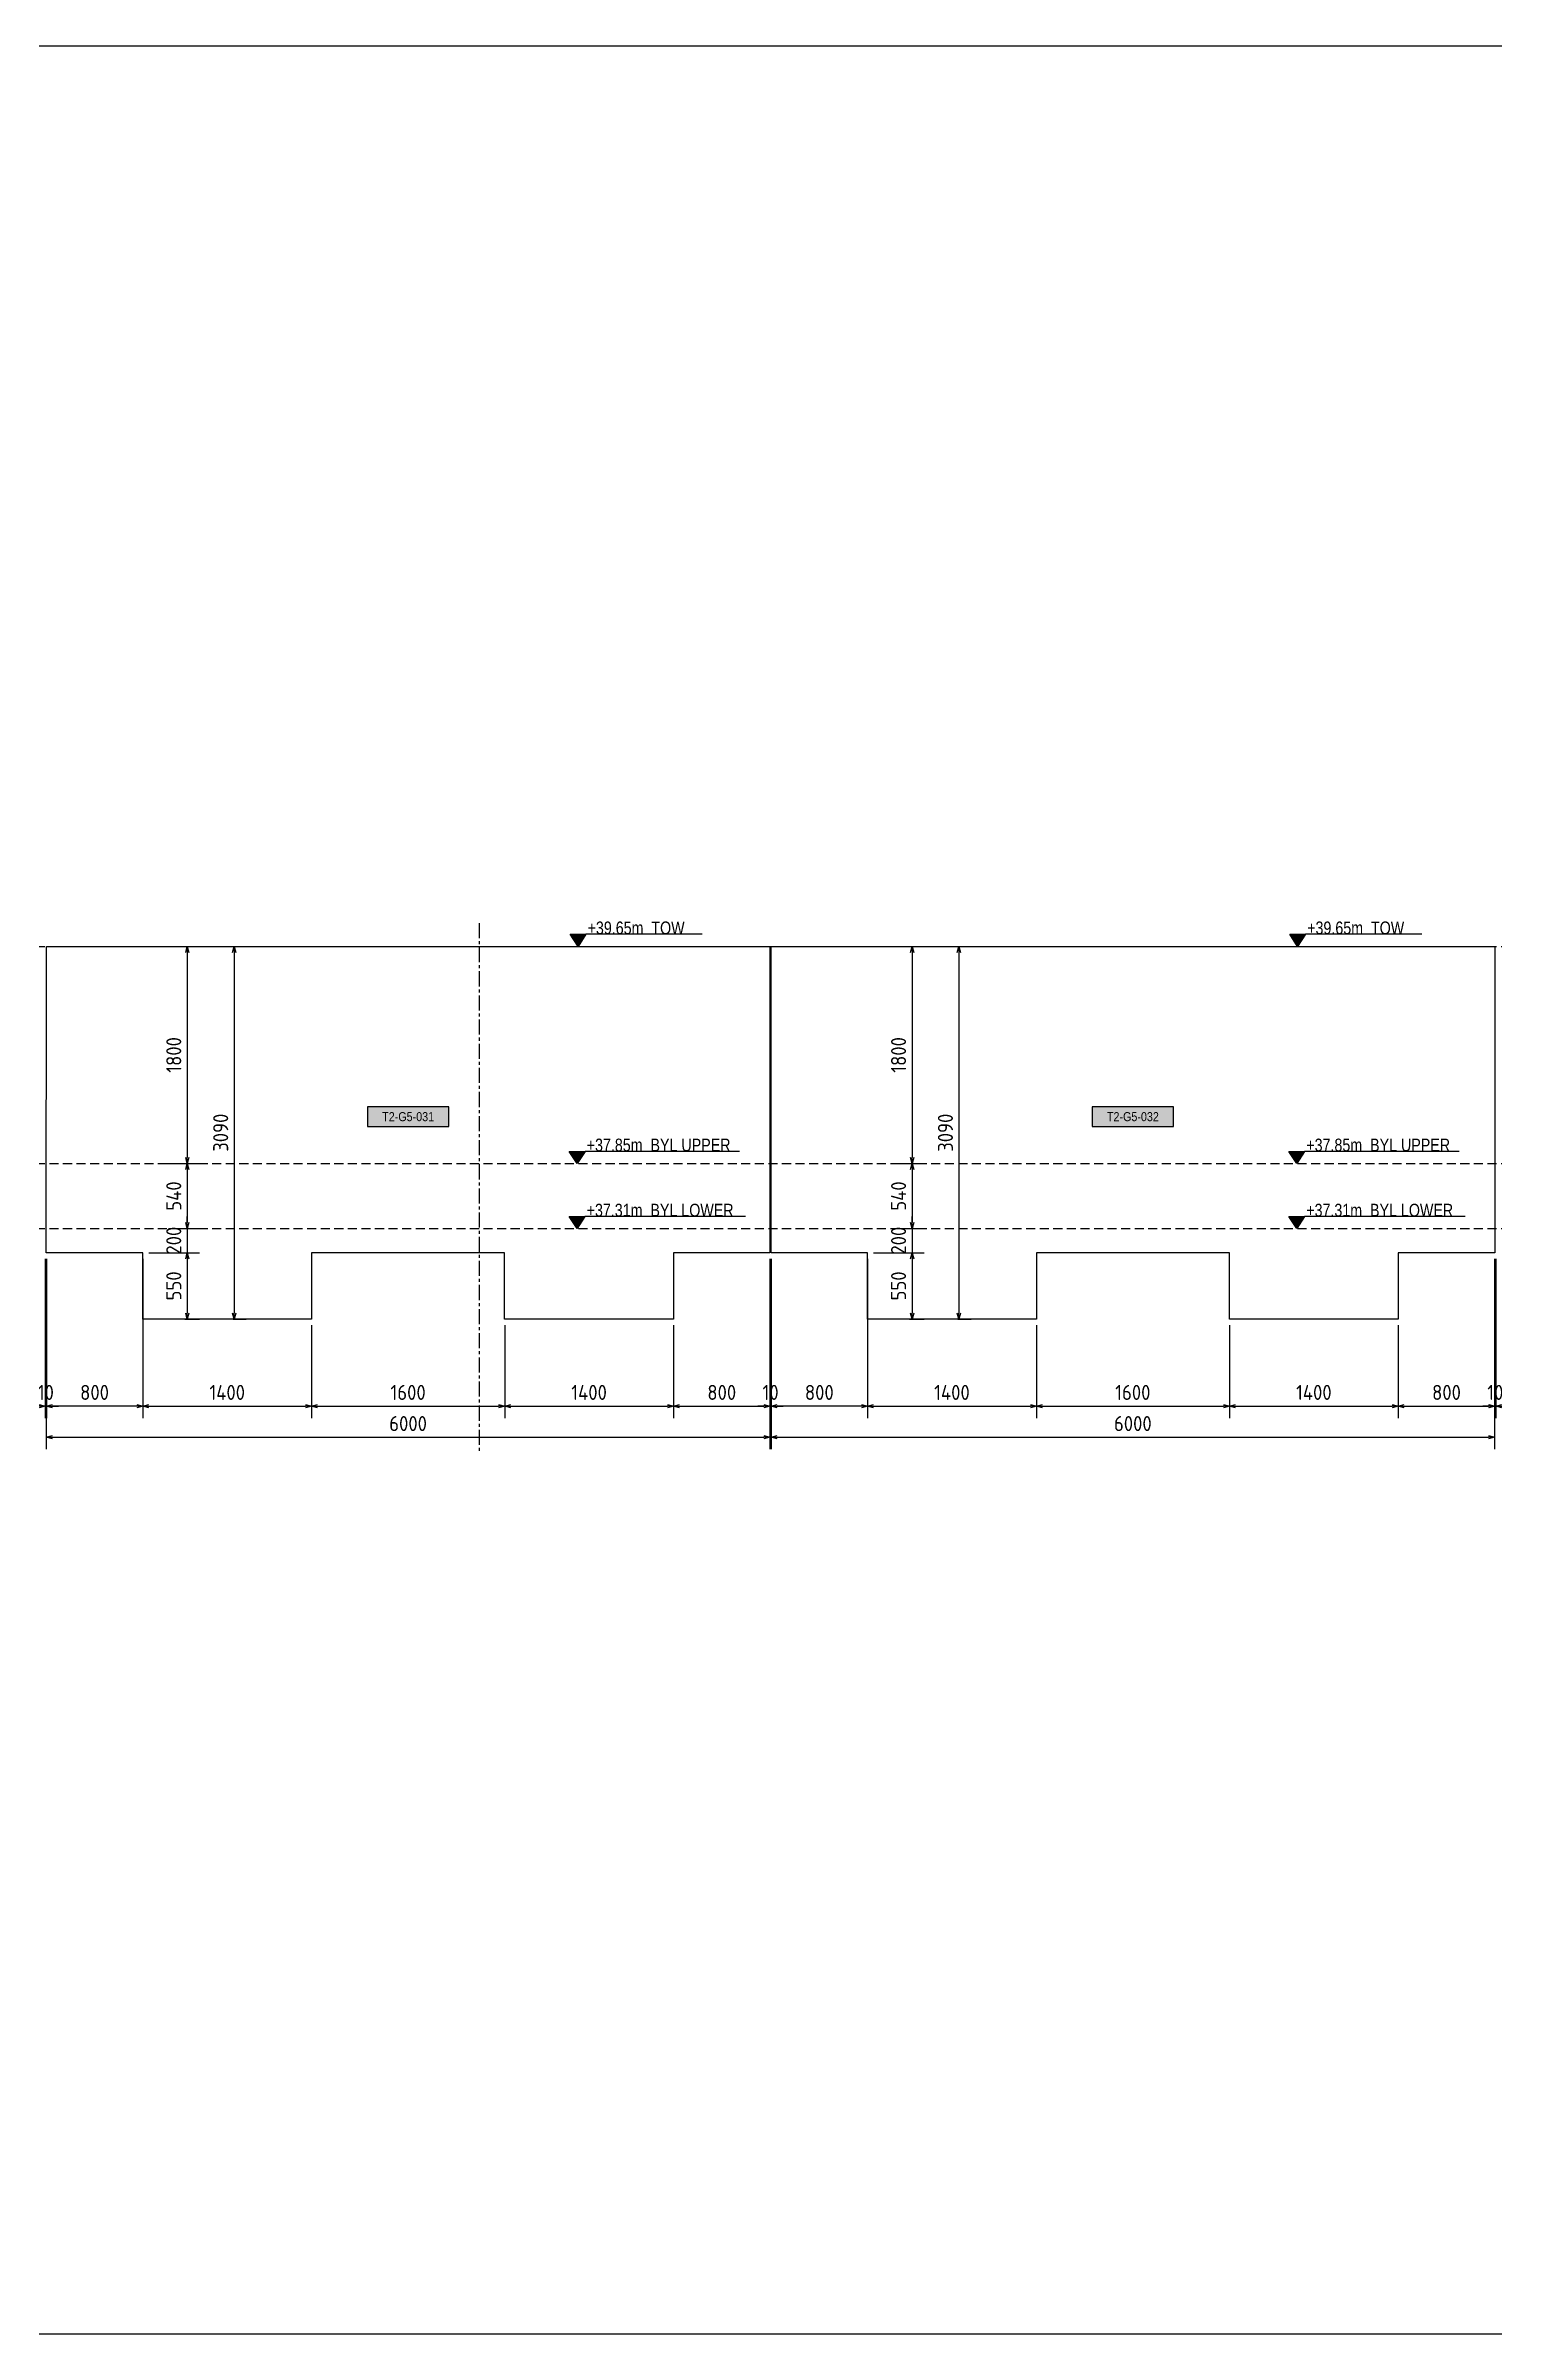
# Model space of a CAD drawing. Header units: centimetres. Extents: x -6122352 to 4157695, y -1694241 to 1947892.
# Drawn here: x 3507060 to 3519080, y 760801 to 779771 of the extents above; entities that cross this region are included whole.
import ezdxf
from ezdxf.enums import TextEntityAlignment as Align

# ---------------------------------------------------------------- set-up
doc = ezdxf.new("R2010")
doc.units = ezdxf.units.CM
doc.header["$MEASUREMENT"] = 0
doc.header["$PDMODE"] = 66
doc.header["$PDSIZE"] = 100
doc.linetypes.add('DASHED2', pattern=[0.375, 0.25, -0.125])
doc.linetypes.add('DU23023_KAA_00_XX_M2_TR_KPTB_0024$0$DU23023_KAA_00_XX_M2_TR_XRBS_0024$0$XREF-Parcels$0$C0306-UAE-ERA-M2-30001$0$CENTER', pattern=[2, 1.25, -0.25, 0.25, -0.25])
for name, color, linetype in [('00-MI-DIM', 7, 'Continuous'), ('@MI-TYPE-02', 6, 'Continuous'), ('JML-Dimension', 1, 'Continuous'), ('PANEL-TAGS', 7, 'Continuous'), ('SECTION', 130, 'Continuous')]:
    doc.layers.add(name, color=color, linetype=linetype)
doc.styles.add('PANELTAG_STYLE', font='arial.ttf')
doc.styles.add('Schueco-BEMSTIL', font='isocpeur.ttf', dxfattribs={"width": 0.9})
doc.styles.add('txt-Pisa-std', font='arial.ttf', dxfattribs={"width": 0.8})
doc.dimstyles.new('MI- JWC-TXT-2.5 MM', dxfattribs={"dimscale": 1.5, "dimtxt": 2.5, "dimasz": 1, "dimexe": 2, "dimexo": 1, "dimgap": 1, "dimtad": 1, "dimdec": 0, "dimdsep": 46, "dimtxsty": 'Schueco-BEMSTIL', "dimblk": 'OPEN30', "dimcen": 0, "dimdle": 2, "dimclrd": 140, "dimclre": 8, "dimclrt": 40, "dimadec": 0, "dimazin": 2, "dimtfac": 1, "dimtdec": 0, "dimtix": 1, "dimtmove": 2, "dimatfit": 3, "dimldrblk": 'OPEN', "dimfxl": 2, "dimlwd": -1, "dimlwe": -1, "dimarcsym": 0})

# ---------------------------------------------------------------- blocks, each defined once
blk = doc.blocks.new('_Open30')
at = {"color": 0, "linetype": 'ByBlock', "lineweight": -2}
for p, q in [((-1, 0.27), (0, 0)), ((0, 0), (-1, -0.27)), ((0, 0), (-1, 0))]:
    blk.add_line(p, q, dxfattribs=at)
blk = doc.blocks.new('*D2201')
at = {"layer": '00-MI-DIM', "color": 8, "transparency": 16777216}
for p, q in [((3507065, 769716), (3507065, 768395)), ((3507865, 769716), (3507865, 768395))]:
    blk.add_line(p, q, dxfattribs=at)
at = {"layer": '00-MI-DIM', "color": 140, "transparency": 16777216}
blk.add_line((3507815, 768495), (3507115, 768495), dxfattribs=at)
at = {"layer": 'Defpoints', "color": 0, "transparency": 16777216}
for p in [(3507065, 769766), (3507865, 769766), (3507065, 768495)]:
    blk.add_point(p, dxfattribs=at)
at = {"layer": '00-MI-DIM', "color": 140, "transparency": 16777216, "xscale": 50, "yscale": 50, "zscale": 50, "rotation": 180}
blk.add_blockref('_Open30', (3507065, 768495), dxfattribs=at)
at = {"layer": '00-MI-DIM', "color": 140, "transparency": 16777216, "xscale": 50, "yscale": 50, "zscale": 50}
blk.add_blockref('_Open30', (3507865, 768495), dxfattribs=at)
at = {"layer": '00-MI-DIM', "color": 40, "transparency": 16777216, "insert": (3507465, 768608), "char_height": 125, "attachment_point": 5, "style": 'Schueco-BEMSTIL'}
blk.add_mtext('800', dxfattribs=at)
blk = doc.blocks.new('_Open')
at = {"color": 0, "linetype": 'ByBlock', "lineweight": -2}
for p, q in [((-1, 0), (0, 0)), ((-1, 0), (0, 0)), ((0, 0), (-1, 0))]:
    blk.add_line(p, q, dxfattribs=at)
blk = doc.blocks.new('*D2202')
at = {"layer": '00-MI-DIM', "color": 8, "transparency": 16777216}
for p, q in [((3507865, 769716), (3507865, 768395)), ((3509265, 769166), (3509265, 768395))]:
    blk.add_line(p, q, dxfattribs=at)
at = {"layer": '00-MI-DIM', "color": 140, "transparency": 16777216}
blk.add_line((3507915, 768495), (3509215, 768495), dxfattribs=at)
at = {"layer": 'Defpoints', "color": 0, "transparency": 16777216}
for p in [(3507865, 769766), (3509265, 769216), (3509265, 768495)]:
    blk.add_point(p, dxfattribs=at)
at = {"layer": '00-MI-DIM', "color": 140, "transparency": 16777216, "xscale": 50, "yscale": 50, "zscale": 50, "rotation": 180}
blk.add_blockref('_Open30', (3507865, 768495), dxfattribs=at)
at = {"layer": '00-MI-DIM', "color": 140, "transparency": 16777216, "xscale": 50, "yscale": 50, "zscale": 50}
blk.add_blockref('_Open30', (3509265, 768495), dxfattribs=at)
at = {"layer": '00-MI-DIM', "color": 40, "transparency": 16777216, "insert": (3508565, 768608), "char_height": 125, "attachment_point": 5, "style": 'Schueco-BEMSTIL'}
blk.add_mtext('1400', dxfattribs=at)
blk = doc.blocks.new('*D2203')
at = {"layer": '00-MI-DIM', "color": 8, "transparency": 16777216}
for p, q in [((3509265, 769166), (3509265, 768395)), ((3510866, 769166), (3510866, 768395))]:
    blk.add_line(p, q, dxfattribs=at)
at = {"layer": '00-MI-DIM', "color": 140, "transparency": 16777216}
blk.add_line((3509315, 768495), (3510816, 768495), dxfattribs=at)
at = {"layer": 'Defpoints', "color": 0, "transparency": 16777216}
for p in [(3509265, 769216), (3510866, 769216), (3510866, 768495)]:
    blk.add_point(p, dxfattribs=at)
at = {"layer": '00-MI-DIM', "color": 140, "transparency": 16777216, "xscale": 50, "yscale": 50, "zscale": 50, "rotation": 180}
blk.add_blockref('_Open30', (3509265, 768495), dxfattribs=at)
at = {"layer": '00-MI-DIM', "color": 140, "transparency": 16777216, "xscale": 50, "yscale": 50, "zscale": 50}
blk.add_blockref('_Open30', (3510866, 768495), dxfattribs=at)
at = {"layer": '00-MI-DIM', "color": 40, "transparency": 16777216, "insert": (3510065, 768608), "char_height": 125, "attachment_point": 5, "style": 'Schueco-BEMSTIL'}
blk.add_mtext('1600', dxfattribs=at)
blk = doc.blocks.new('*D2204')
at = {"layer": '00-MI-DIM', "color": 8, "transparency": 16777216}
for p, q in [((3510866, 769166), (3510866, 768395)), ((3512266, 769166), (3512266, 768395))]:
    blk.add_line(p, q, dxfattribs=at)
at = {"layer": '00-MI-DIM', "color": 140, "transparency": 16777216}
blk.add_line((3510916, 768495), (3512216, 768495), dxfattribs=at)
at = {"layer": 'Defpoints', "color": 0, "transparency": 16777216}
for p in [(3510866, 769216), (3512266, 769216), (3512266, 768495)]:
    blk.add_point(p, dxfattribs=at)
at = {"layer": '00-MI-DIM', "color": 140, "transparency": 16777216, "xscale": 50, "yscale": 50, "zscale": 50, "rotation": 180}
blk.add_blockref('_Open30', (3510866, 768495), dxfattribs=at)
at = {"layer": '00-MI-DIM', "color": 140, "transparency": 16777216, "xscale": 50, "yscale": 50, "zscale": 50}
blk.add_blockref('_Open30', (3512266, 768495), dxfattribs=at)
at = {"layer": '00-MI-DIM', "color": 40, "transparency": 16777216, "insert": (3511566, 768608), "char_height": 125, "attachment_point": 5, "style": 'Schueco-BEMSTIL'}
blk.add_mtext('1400', dxfattribs=at)
blk = doc.blocks.new('*D2206')
at = {"layer": '00-MI-DIM', "color": 8, "transparency": 16777216}
for p, q in [((3513065, 769716), (3513065, 768395)), ((3512266, 769166), (3512266, 768395))]:
    blk.add_line(p, q, dxfattribs=at)
at = {"layer": '00-MI-DIM', "color": 140, "transparency": 16777216}
blk.add_line((3512316, 768495), (3513015, 768495), dxfattribs=at)
at = {"layer": 'Defpoints', "color": 0, "transparency": 16777216}
for p in [(3513065, 769766), (3512266, 769216), (3513065, 768495)]:
    blk.add_point(p, dxfattribs=at)
at = {"layer": '00-MI-DIM', "color": 140, "transparency": 16777216, "xscale": 50, "yscale": 50, "zscale": 50, "rotation": 180}
blk.add_blockref('_Open30', (3512266, 768495), dxfattribs=at)
at = {"layer": '00-MI-DIM', "color": 140, "transparency": 16777216, "xscale": 50, "yscale": 50, "zscale": 50}
blk.add_blockref('_Open30', (3513065, 768495), dxfattribs=at)
at = {"layer": '00-MI-DIM', "color": 40, "transparency": 16777216, "insert": (3512666, 768608), "char_height": 125, "attachment_point": 5, "style": 'Schueco-BEMSTIL'}
blk.add_mtext('800', dxfattribs=at)
blk = doc.blocks.new('*D2207')
at = {"layer": '00-MI-DIM', "color": 8, "transparency": 16777216}
for p, q in [((3507065, 769716), (3507065, 768137)), ((3513065, 769716), (3513065, 768137))]:
    blk.add_line(p, q, dxfattribs=at)
at = {"layer": '00-MI-DIM', "color": 140, "transparency": 16777216}
blk.add_line((3507115, 768237), (3513015, 768237), dxfattribs=at)
at = {"layer": 'Defpoints', "color": 0, "transparency": 16777216}
for p in [(3507065, 769766), (3513065, 769766), (3513065, 768237)]:
    blk.add_point(p, dxfattribs=at)
at = {"layer": '00-MI-DIM', "color": 140, "transparency": 16777216, "xscale": 50, "yscale": 50, "zscale": 50, "rotation": 180}
blk.add_blockref('_Open30', (3507065, 768237), dxfattribs=at)
at = {"layer": '00-MI-DIM', "color": 140, "transparency": 16777216, "xscale": 50, "yscale": 50, "zscale": 50}
blk.add_blockref('_Open30', (3513065, 768237), dxfattribs=at)
at = {"layer": '00-MI-DIM', "color": 40, "transparency": 16777216, "insert": (3510065, 768350), "char_height": 125, "attachment_point": 5, "style": 'Schueco-BEMSTIL'}
blk.add_mtext('6000', dxfattribs=at)
blk = doc.blocks.new('*D2208')
at = {"layer": '00-MI-DIM', "color": 8, "transparency": 16777216}
for p, q in [((3508057, 772306), (3508334, 772306)), ((3508057, 770506), (3508334, 770506))]:
    blk.add_line(p, q, dxfattribs=at)
at = {"layer": '00-MI-DIM', "color": 140, "transparency": 16777216}
blk.add_line((3508234, 772256), (3508234, 770556), dxfattribs=at)
at = {"layer": 'Defpoints', "color": 0, "transparency": 16777216}
for p in [(3508007, 772306), (3508007, 770506), (3508234, 770506)]:
    blk.add_point(p, dxfattribs=at)
at = {"layer": '00-MI-DIM', "color": 140, "transparency": 16777216, "xscale": 50, "yscale": 50, "zscale": 50}
for p, rotation in [((3508234, 772306), 90), ((3508234, 770506), 270)]:
    blk.add_blockref('_Open30', p, dxfattribs=dict(at, rotation=rotation))
at = {"layer": '00-MI-DIM', "color": 40, "transparency": 16777216, "insert": (3508122, 771406), "char_height": 125, "attachment_point": 5, "rotation": 90, "style": 'Schueco-BEMSTIL'}
blk.add_mtext('1800', dxfattribs=at)
blk = doc.blocks.new('*D2209')
at = {"layer": '00-MI-DIM', "color": 8, "transparency": 16777216}
for p, q in [((3508057, 770506), (3508334, 770506)), ((3508079, 769966), (3508334, 769966))]:
    blk.add_line(p, q, dxfattribs=at)
at = {"layer": '00-MI-DIM', "color": 140, "transparency": 16777216}
blk.add_line((3508234, 770456), (3508234, 770016), dxfattribs=at)
at = {"layer": 'Defpoints', "color": 0, "transparency": 16777216}
for p in [(3508007, 770506), (3508029, 769966), (3508234, 769966)]:
    blk.add_point(p, dxfattribs=at)
at = {"layer": '00-MI-DIM', "color": 140, "transparency": 16777216, "xscale": 50, "yscale": 50, "zscale": 50}
for p, rotation in [((3508234, 770506), 90), ((3508234, 769966), 270)]:
    blk.add_blockref('_Open30', p, dxfattribs=dict(at, rotation=rotation))
at = {"layer": '00-MI-DIM', "color": 40, "transparency": 16777216, "insert": (3508122, 770236), "char_height": 125, "attachment_point": 5, "rotation": 90, "style": 'Schueco-BEMSTIL'}
blk.add_mtext('540', dxfattribs=at)
blk = doc.blocks.new('*D2210')
at = {"layer": '00-MI-DIM', "color": 8, "transparency": 16777216}
for p, q in [((3508579, 772306), (3508723, 772306)), ((3508615, 769216), (3508723, 769216))]:
    blk.add_line(p, q, dxfattribs=at)
at = {"layer": '00-MI-DIM', "color": 140, "transparency": 16777216}
blk.add_line((3508623, 772256), (3508623, 769266), dxfattribs=at)
at = {"layer": 'Defpoints', "color": 0, "transparency": 16777216}
for p in [(3508529, 772306), (3508565, 769216), (3508623, 769216)]:
    blk.add_point(p, dxfattribs=at)
at = {"layer": '00-MI-DIM', "color": 140, "transparency": 16777216, "xscale": 50, "yscale": 50, "zscale": 50}
for p, rotation in [((3508623, 772306), 90), ((3508623, 769216), 270)]:
    blk.add_blockref('_Open30', p, dxfattribs=dict(at, rotation=rotation))
at = {"layer": '00-MI-DIM', "color": 40, "transparency": 16777216, "insert": (3508511, 770761), "char_height": 125, "attachment_point": 5, "rotation": 90, "style": 'Schueco-BEMSTIL'}
blk.add_mtext('3090', dxfattribs=at)
blk = doc.blocks.new('*D2211')
at = {"layer": '00-MI-DIM', "color": 140, "transparency": 16777216}
for p, q in [((3508234, 770016), (3508234, 770066)), ((3508234, 769966), (3508234, 769766)), ((3508234, 769716), (3508234, 769666))]:
    blk.add_line(p, q, dxfattribs=at)
at = {"layer": '00-MI-DIM', "color": 8, "transparency": 16777216}
for p, q in [((3508079, 769966), (3508334, 769966)), ((3507915, 769766), (3508334, 769766))]:
    blk.add_line(p, q, dxfattribs=at)
at = {"layer": 'Defpoints', "color": 0, "transparency": 16777216}
for p in [(3508029, 769966), (3507865, 769766), (3508234, 769766)]:
    blk.add_point(p, dxfattribs=at)
at = {"layer": '00-MI-DIM', "color": 140, "transparency": 16777216, "xscale": 50, "yscale": 50, "zscale": 50}
for p, rotation in [((3508234, 769966), 270), ((3508234, 769766), 90)]:
    blk.add_blockref('_Open30', p, dxfattribs=dict(at, rotation=rotation))
at = {"layer": '00-MI-DIM', "color": 40, "transparency": 16777216, "insert": (3508122, 769866), "char_height": 125, "attachment_point": 5, "rotation": 90, "style": 'Schueco-BEMSTIL'}
blk.add_mtext('200', dxfattribs=at)
blk = doc.blocks.new('*D2205')
at = {"layer": '00-MI-DIM', "color": 8, "transparency": 16777216}
for p, q in [((3507915, 769766), (3508334, 769766)), ((3508214, 769216), (3508334, 769216))]:
    blk.add_line(p, q, dxfattribs=at)
at = {"layer": '00-MI-DIM', "color": 140, "transparency": 16777216}
blk.add_line((3508234, 769716), (3508234, 769266), dxfattribs=at)
at = {"layer": 'Defpoints', "color": 0, "transparency": 16777216}
for p in [(3507865, 769766), (3508164, 769216), (3508234, 769216)]:
    blk.add_point(p, dxfattribs=at)
at = {"layer": '00-MI-DIM', "color": 140, "transparency": 16777216, "xscale": 50, "yscale": 50, "zscale": 50}
for p, rotation in [((3508234, 769766), 90), ((3508234, 769216), 270)]:
    blk.add_blockref('_Open30', p, dxfattribs=dict(at, rotation=rotation))
at = {"layer": '00-MI-DIM', "color": 40, "transparency": 16777216, "insert": (3508122, 769491), "char_height": 125, "attachment_point": 5, "rotation": 90, "style": 'Schueco-BEMSTIL'}
blk.add_mtext('550', dxfattribs=at)
blk = doc.blocks.new('*D2212')
at = {"layer": '00-MI-DIM', "color": 8, "transparency": 16777216}
for p, q in [((3513075, 769716), (3513075, 768395)), ((3513875, 769716), (3513875, 768395))]:
    blk.add_line(p, q, dxfattribs=at)
at = {"layer": '00-MI-DIM', "color": 140, "transparency": 16777216}
blk.add_line((3513825, 768495), (3513125, 768495), dxfattribs=at)
at = {"layer": 'Defpoints', "color": 0, "transparency": 16777216}
for p in [(3513075, 769766), (3513875, 769766), (3513075, 768495)]:
    blk.add_point(p, dxfattribs=at)
at = {"layer": '00-MI-DIM', "color": 140, "transparency": 16777216, "xscale": 50, "yscale": 50, "zscale": 50, "rotation": 180}
blk.add_blockref('_Open30', (3513075, 768495), dxfattribs=at)
at = {"layer": '00-MI-DIM', "color": 140, "transparency": 16777216, "xscale": 50, "yscale": 50, "zscale": 50}
blk.add_blockref('_Open30', (3513875, 768495), dxfattribs=at)
at = {"layer": '00-MI-DIM', "color": 40, "transparency": 16777216, "insert": (3513475, 768608), "char_height": 125, "attachment_point": 5, "style": 'Schueco-BEMSTIL'}
blk.add_mtext('800', dxfattribs=at)
blk = doc.blocks.new('*D2213')
at = {"layer": '00-MI-DIM', "color": 8, "transparency": 16777216}
for p, q in [((3513875, 769716), (3513875, 768395)), ((3515275, 769166), (3515275, 768395))]:
    blk.add_line(p, q, dxfattribs=at)
at = {"layer": '00-MI-DIM', "color": 140, "transparency": 16777216}
blk.add_line((3513925, 768495), (3515225, 768495), dxfattribs=at)
at = {"layer": 'Defpoints', "color": 0, "transparency": 16777216}
for p in [(3513875, 769766), (3515275, 769216), (3515275, 768495)]:
    blk.add_point(p, dxfattribs=at)
at = {"layer": '00-MI-DIM', "color": 140, "transparency": 16777216, "xscale": 50, "yscale": 50, "zscale": 50, "rotation": 180}
blk.add_blockref('_Open30', (3513875, 768495), dxfattribs=at)
at = {"layer": '00-MI-DIM', "color": 140, "transparency": 16777216, "xscale": 50, "yscale": 50, "zscale": 50}
blk.add_blockref('_Open30', (3515275, 768495), dxfattribs=at)
at = {"layer": '00-MI-DIM', "color": 40, "transparency": 16777216, "insert": (3514575, 768608), "char_height": 125, "attachment_point": 5, "style": 'Schueco-BEMSTIL'}
blk.add_mtext('1400', dxfattribs=at)
blk = doc.blocks.new('*D2214')
at = {"layer": '00-MI-DIM', "color": 8, "transparency": 16777216}
for p, q in [((3515275, 769166), (3515275, 768395)), ((3516876, 769166), (3516876, 768395))]:
    blk.add_line(p, q, dxfattribs=at)
at = {"layer": '00-MI-DIM', "color": 140, "transparency": 16777216}
blk.add_line((3515325, 768495), (3516826, 768495), dxfattribs=at)
at = {"layer": 'Defpoints', "color": 0, "transparency": 16777216}
for p in [(3515275, 769216), (3516876, 769216), (3516876, 768495)]:
    blk.add_point(p, dxfattribs=at)
at = {"layer": '00-MI-DIM', "color": 140, "transparency": 16777216, "xscale": 50, "yscale": 50, "zscale": 50, "rotation": 180}
blk.add_blockref('_Open30', (3515275, 768495), dxfattribs=at)
at = {"layer": '00-MI-DIM', "color": 140, "transparency": 16777216, "xscale": 50, "yscale": 50, "zscale": 50}
blk.add_blockref('_Open30', (3516876, 768495), dxfattribs=at)
at = {"layer": '00-MI-DIM', "color": 40, "transparency": 16777216, "insert": (3516075, 768608), "char_height": 125, "attachment_point": 5, "style": 'Schueco-BEMSTIL'}
blk.add_mtext('1600', dxfattribs=at)
blk = doc.blocks.new('*D2215')
at = {"layer": '00-MI-DIM', "color": 8, "transparency": 16777216}
for p, q in [((3516876, 769166), (3516876, 768395)), ((3518276, 769166), (3518276, 768395))]:
    blk.add_line(p, q, dxfattribs=at)
at = {"layer": '00-MI-DIM', "color": 140, "transparency": 16777216}
blk.add_line((3516926, 768495), (3518226, 768495), dxfattribs=at)
at = {"layer": 'Defpoints', "color": 0, "transparency": 16777216}
for p in [(3516876, 769216), (3518276, 769216), (3518276, 768495)]:
    blk.add_point(p, dxfattribs=at)
at = {"layer": '00-MI-DIM', "color": 140, "transparency": 16777216, "xscale": 50, "yscale": 50, "zscale": 50, "rotation": 180}
blk.add_blockref('_Open30', (3516876, 768495), dxfattribs=at)
at = {"layer": '00-MI-DIM', "color": 140, "transparency": 16777216, "xscale": 50, "yscale": 50, "zscale": 50}
blk.add_blockref('_Open30', (3518276, 768495), dxfattribs=at)
at = {"layer": '00-MI-DIM', "color": 40, "transparency": 16777216, "insert": (3517576, 768608), "char_height": 125, "attachment_point": 5, "style": 'Schueco-BEMSTIL'}
blk.add_mtext('1400', dxfattribs=at)
blk = doc.blocks.new('*D2217')
at = {"layer": '00-MI-DIM', "color": 8, "transparency": 16777216}
for p, q in [((3519075, 769716), (3519075, 768395)), ((3518276, 769166), (3518276, 768395))]:
    blk.add_line(p, q, dxfattribs=at)
at = {"layer": '00-MI-DIM', "color": 140, "transparency": 16777216}
blk.add_line((3518326, 768495), (3519025, 768495), dxfattribs=at)
at = {"layer": 'Defpoints', "color": 0, "transparency": 16777216}
for p in [(3519075, 769766), (3518276, 769216), (3519075, 768495)]:
    blk.add_point(p, dxfattribs=at)
at = {"layer": '00-MI-DIM', "color": 140, "transparency": 16777216, "xscale": 50, "yscale": 50, "zscale": 50, "rotation": 180}
blk.add_blockref('_Open30', (3518276, 768495), dxfattribs=at)
at = {"layer": '00-MI-DIM', "color": 140, "transparency": 16777216, "xscale": 50, "yscale": 50, "zscale": 50}
blk.add_blockref('_Open30', (3519075, 768495), dxfattribs=at)
at = {"layer": '00-MI-DIM', "color": 40, "transparency": 16777216, "insert": (3518676, 768608), "char_height": 125, "attachment_point": 5, "style": 'Schueco-BEMSTIL'}
blk.add_mtext('800', dxfattribs=at)
blk = doc.blocks.new('*D2218')
at = {"layer": '00-MI-DIM', "color": 8, "transparency": 16777216}
for p, q in [((3513075, 769716), (3513075, 768137)), ((3519075, 769716), (3519075, 768137))]:
    blk.add_line(p, q, dxfattribs=at)
at = {"layer": '00-MI-DIM', "color": 140, "transparency": 16777216}
blk.add_line((3513125, 768237), (3519025, 768237), dxfattribs=at)
at = {"layer": 'Defpoints', "color": 0, "transparency": 16777216}
for p in [(3513075, 769766), (3519075, 769766), (3519075, 768237)]:
    blk.add_point(p, dxfattribs=at)
at = {"layer": '00-MI-DIM', "color": 140, "transparency": 16777216, "xscale": 50, "yscale": 50, "zscale": 50, "rotation": 180}
blk.add_blockref('_Open30', (3513075, 768237), dxfattribs=at)
at = {"layer": '00-MI-DIM', "color": 140, "transparency": 16777216, "xscale": 50, "yscale": 50, "zscale": 50}
blk.add_blockref('_Open30', (3519075, 768237), dxfattribs=at)
at = {"layer": '00-MI-DIM', "color": 40, "transparency": 16777216, "insert": (3516075, 768350), "char_height": 125, "attachment_point": 5, "style": 'Schueco-BEMSTIL'}
blk.add_mtext('6000', dxfattribs=at)
blk = doc.blocks.new('*D2219')
at = {"layer": '00-MI-DIM', "color": 8, "transparency": 16777216}
for p, q in [((3514067, 772306), (3514344, 772306)), ((3514067, 770506), (3514344, 770506))]:
    blk.add_line(p, q, dxfattribs=at)
at = {"layer": '00-MI-DIM', "color": 140, "transparency": 16777216}
blk.add_line((3514244, 772256), (3514244, 770556), dxfattribs=at)
at = {"layer": 'Defpoints', "color": 0, "transparency": 16777216}
for p in [(3514017, 772306), (3514017, 770506), (3514244, 770506)]:
    blk.add_point(p, dxfattribs=at)
at = {"layer": '00-MI-DIM', "color": 140, "transparency": 16777216, "xscale": 50, "yscale": 50, "zscale": 50}
for p, rotation in [((3514244, 772306), 90), ((3514244, 770506), 270)]:
    blk.add_blockref('_Open30', p, dxfattribs=dict(at, rotation=rotation))
at = {"layer": '00-MI-DIM', "color": 40, "transparency": 16777216, "insert": (3514132, 771406), "char_height": 125, "attachment_point": 5, "rotation": 90, "style": 'Schueco-BEMSTIL'}
blk.add_mtext('1800', dxfattribs=at)
blk = doc.blocks.new('*D2220')
at = {"layer": '00-MI-DIM', "color": 8, "transparency": 16777216}
for p, q in [((3514067, 770506), (3514344, 770506)), ((3514089, 769966), (3514344, 769966))]:
    blk.add_line(p, q, dxfattribs=at)
at = {"layer": '00-MI-DIM', "color": 140, "transparency": 16777216}
blk.add_line((3514244, 770456), (3514244, 770016), dxfattribs=at)
at = {"layer": 'Defpoints', "color": 0, "transparency": 16777216}
for p in [(3514017, 770506), (3514039, 769966), (3514244, 769966)]:
    blk.add_point(p, dxfattribs=at)
at = {"layer": '00-MI-DIM', "color": 140, "transparency": 16777216, "xscale": 50, "yscale": 50, "zscale": 50}
for p, rotation in [((3514244, 770506), 90), ((3514244, 769966), 270)]:
    blk.add_blockref('_Open30', p, dxfattribs=dict(at, rotation=rotation))
at = {"layer": '00-MI-DIM', "color": 40, "transparency": 16777216, "insert": (3514132, 770236), "char_height": 125, "attachment_point": 5, "rotation": 90, "style": 'Schueco-BEMSTIL'}
blk.add_mtext('540', dxfattribs=at)
blk = doc.blocks.new('*D2221')
at = {"layer": '00-MI-DIM', "color": 8, "transparency": 16777216}
for p, q in [((3514589, 772306), (3514733, 772306)), ((3514625, 769216), (3514733, 769216))]:
    blk.add_line(p, q, dxfattribs=at)
at = {"layer": '00-MI-DIM', "color": 140, "transparency": 16777216}
blk.add_line((3514633, 772256), (3514633, 769266), dxfattribs=at)
at = {"layer": 'Defpoints', "color": 0, "transparency": 16777216}
for p in [(3514539, 772306), (3514575, 769216), (3514633, 769216)]:
    blk.add_point(p, dxfattribs=at)
at = {"layer": '00-MI-DIM', "color": 140, "transparency": 16777216, "xscale": 50, "yscale": 50, "zscale": 50}
for p, rotation in [((3514633, 772306), 90), ((3514633, 769216), 270)]:
    blk.add_blockref('_Open30', p, dxfattribs=dict(at, rotation=rotation))
at = {"layer": '00-MI-DIM', "color": 40, "transparency": 16777216, "insert": (3514521, 770761), "char_height": 125, "attachment_point": 5, "rotation": 90, "style": 'Schueco-BEMSTIL'}
blk.add_mtext('3090', dxfattribs=at)
blk = doc.blocks.new('*D2222')
at = {"layer": '00-MI-DIM', "color": 140, "transparency": 16777216}
for p, q in [((3514244, 770016), (3514244, 770066)), ((3514244, 769966), (3514244, 769766)), ((3514244, 769716), (3514244, 769666))]:
    blk.add_line(p, q, dxfattribs=at)
at = {"layer": '00-MI-DIM', "color": 8, "transparency": 16777216}
for p, q in [((3514089, 769966), (3514344, 769966)), ((3513925, 769766), (3514344, 769766))]:
    blk.add_line(p, q, dxfattribs=at)
at = {"layer": 'Defpoints', "color": 0, "transparency": 16777216}
for p in [(3514039, 769966), (3513875, 769766), (3514244, 769766)]:
    blk.add_point(p, dxfattribs=at)
at = {"layer": '00-MI-DIM', "color": 140, "transparency": 16777216, "xscale": 50, "yscale": 50, "zscale": 50}
for p, rotation in [((3514244, 769966), 270), ((3514244, 769766), 90)]:
    blk.add_blockref('_Open30', p, dxfattribs=dict(at, rotation=rotation))
at = {"layer": '00-MI-DIM', "color": 40, "transparency": 16777216, "insert": (3514132, 769866), "char_height": 125, "attachment_point": 5, "rotation": 90, "style": 'Schueco-BEMSTIL'}
blk.add_mtext('200', dxfattribs=at)
blk = doc.blocks.new('*D2216')
at = {"layer": '00-MI-DIM', "color": 8, "transparency": 16777216}
for p, q in [((3513925, 769766), (3514344, 769766)), ((3514224, 769216), (3514344, 769216))]:
    blk.add_line(p, q, dxfattribs=at)
at = {"layer": '00-MI-DIM', "color": 140, "transparency": 16777216}
blk.add_line((3514244, 769716), (3514244, 769266), dxfattribs=at)
at = {"layer": 'Defpoints', "color": 0, "transparency": 16777216}
for p in [(3513875, 769766), (3514174, 769216), (3514244, 769216)]:
    blk.add_point(p, dxfattribs=at)
at = {"layer": '00-MI-DIM', "color": 140, "transparency": 16777216, "xscale": 50, "yscale": 50, "zscale": 50}
for p, rotation in [((3514244, 769766), 90), ((3514244, 769216), 270)]:
    blk.add_blockref('_Open30', p, dxfattribs=dict(at, rotation=rotation))
at = {"layer": '00-MI-DIM', "color": 40, "transparency": 16777216, "insert": (3514132, 769491), "char_height": 125, "attachment_point": 5, "rotation": 90, "style": 'Schueco-BEMSTIL'}
blk.add_mtext('550', dxfattribs=at)
blk = doc.blocks.new('PANELTAG')
at = {"layer": 'PANEL-TAGS', "color": 1}
blk.add_lwpolyline([(-13.5, -3.3), (13.5, -3.3), (13.5, 3.3), (-13.5, 3.3)], close=True, dxfattribs=at)
at = {"layer": 'PANEL-TAGS', "color": 40, "true_color": 0xffd700}
blk.add_solid([(-13.5, -3.3), (13.5, -3.3), (-13.5, 3.3), (13.5, 3.3)], dxfattribs=at)
at = {"layer": 'PANEL-TAGS', "color": 5, "style": 'PANELTAG_STYLE', "width": 0.85}
blk.add_attdef('TAGNO', text='', height=3, dxfattribs=at).set_placement((0, 0), align=Align.MIDDLE)
blk = doc.blocks.new('*U1106')
at = {"layer": 'JML-Dimension'}
h = blk.add_hatch(color=10, dxfattribs=at)
h.dxf.hatch_style = 1
h.paths.add_polyline_path([(0, 0), (-1.54, 2.37), (1.54, 2.37)])
blk.add_line((24.31, 2.37), (1.54, 2.37), dxfattribs=at)
blk.add_lwpolyline([(0, 0), (-1.54, 2.37), (1.54, 2.37), (0, 0)], dxfattribs=at)
at = {"color": 5, "style": 'txt-Pisa-std', "width": 0.8}
blk.add_attdef('+0.0', text='', height=2.5, dxfattribs=at).set_placement((1.87, 2.37), align=Align.BOTTOM_LEFT)
blk = doc.blocks.new('*U1108')
at = {"layer": 'JML-Dimension'}
h = blk.add_hatch(color=10, dxfattribs=at)
h.dxf.hatch_style = 1
h.paths.add_polyline_path([(0, 0), (-1.54, 2.37), (1.54, 2.37)])
blk.add_line((31.81, 2.37), (1.54, 2.37), dxfattribs=at)
blk.add_lwpolyline([(0, 0), (-1.54, 2.37), (1.54, 2.37), (0, 0)], dxfattribs=at)
at = {"color": 5, "style": 'txt-Pisa-std', "width": 0.8}
blk.add_attdef('+0.0', text='', height=2.5, dxfattribs=at).set_placement((1.87, 2.37), align=Align.BOTTOM_LEFT)
blk = doc.blocks.new('*U1107')
at = {"layer": 'JML-Dimension'}
h = blk.add_hatch(color=10, dxfattribs=at)
h.dxf.hatch_style = 1
h.paths.add_polyline_path([(0, 0), (-1.54, 2.37), (1.54, 2.37)])
blk.add_line((33.03, 2.37), (1.54, 2.37), dxfattribs=at)
blk.add_lwpolyline([(0, 0), (-1.54, 2.37), (1.54, 2.37), (0, 0)], dxfattribs=at)
at = {"color": 5, "style": 'txt-Pisa-std', "width": 0.8}
blk.add_attdef('+0.0', text='', height=2.5, dxfattribs=at).set_placement((1.87, 2.37), align=Align.BOTTOM_LEFT)
blk = doc.blocks.new('*D2258')
at = {"layer": '00-MI-DIM', "color": 8, "transparency": 16777216}
for p, q in [((3519076, 769716), (3519076, 768395)), ((3519086, 769716), (3519086, 768395))]:
    blk.add_line(p, q, dxfattribs=at)
at = {"layer": '00-MI-DIM', "color": 140, "transparency": 16777216}
for p, q in [((3519026, 768495), (3518976, 768495)), ((3519076, 768495), (3519086, 768495)), ((3519136, 768495), (3519186, 768495))]:
    blk.add_line(p, q, dxfattribs=at)
at = {"layer": 'Defpoints', "color": 0, "transparency": 16777216}
for p in [(3519076, 769766), (3519086, 769766), (3519086, 768495)]:
    blk.add_point(p, dxfattribs=at)
at = {"layer": '00-MI-DIM', "color": 140, "transparency": 16777216, "xscale": 50, "yscale": 50, "zscale": 50}
blk.add_blockref('_Open30', (3519076, 768495), dxfattribs=at)
at = {"layer": '00-MI-DIM', "color": 140, "transparency": 16777216, "xscale": 50, "yscale": 50, "zscale": 50, "rotation": 180}
blk.add_blockref('_Open30', (3519086, 768495), dxfattribs=at)
at = {"layer": '00-MI-DIM', "color": 40, "transparency": 16777216, "insert": (3519081, 768608), "char_height": 125, "attachment_point": 5, "style": 'Schueco-BEMSTIL'}
blk.add_mtext('10', dxfattribs=at)
blk = doc.blocks.new('*D2259')
at = {"layer": '00-MI-DIM', "color": 8, "transparency": 16777216}
for p, q in [((3513066, 769716), (3513066, 768395)), ((3513076, 769716), (3513076, 768395))]:
    blk.add_line(p, q, dxfattribs=at)
at = {"layer": '00-MI-DIM', "color": 140, "transparency": 16777216}
for p, q in [((3513016, 768495), (3512966, 768495)), ((3513066, 768495), (3513076, 768495)), ((3513126, 768495), (3513176, 768495))]:
    blk.add_line(p, q, dxfattribs=at)
at = {"layer": 'Defpoints', "color": 0, "transparency": 16777216}
for p in [(3513066, 769766), (3513076, 769766), (3513076, 768495)]:
    blk.add_point(p, dxfattribs=at)
at = {"layer": '00-MI-DIM', "color": 140, "transparency": 16777216, "xscale": 50, "yscale": 50, "zscale": 50}
blk.add_blockref('_Open30', (3513066, 768495), dxfattribs=at)
at = {"layer": '00-MI-DIM', "color": 140, "transparency": 16777216, "xscale": 50, "yscale": 50, "zscale": 50, "rotation": 180}
blk.add_blockref('_Open30', (3513076, 768495), dxfattribs=at)
at = {"layer": '00-MI-DIM', "color": 40, "transparency": 16777216, "insert": (3513071, 768608), "char_height": 125, "attachment_point": 5, "style": 'Schueco-BEMSTIL'}
blk.add_mtext('10', dxfattribs=at)
blk = doc.blocks.new('*D2260')
at = {"layer": '00-MI-DIM', "color": 8, "transparency": 16777216}
for p, q in [((3507056, 769716), (3507056, 768395)), ((3507066, 769716), (3507066, 768395))]:
    blk.add_line(p, q, dxfattribs=at)
at = {"layer": '00-MI-DIM', "color": 140, "transparency": 16777216}
for p, q in [((3507006, 768495), (3506956, 768495)), ((3507056, 768495), (3507066, 768495)), ((3507116, 768495), (3507166, 768495))]:
    blk.add_line(p, q, dxfattribs=at)
at = {"layer": 'Defpoints', "color": 0, "transparency": 16777216}
for p in [(3507056, 769766), (3507066, 769766), (3507066, 768495)]:
    blk.add_point(p, dxfattribs=at)
at = {"layer": '00-MI-DIM', "color": 140, "transparency": 16777216, "xscale": 50, "yscale": 50, "zscale": 50}
blk.add_blockref('_Open30', (3507056, 768495), dxfattribs=at)
at = {"layer": '00-MI-DIM', "color": 140, "transparency": 16777216, "xscale": 50, "yscale": 50, "zscale": 50, "rotation": 180}
blk.add_blockref('_Open30', (3507066, 768495), dxfattribs=at)
at = {"layer": '00-MI-DIM', "color": 40, "transparency": 16777216, "insert": (3507061, 768608), "char_height": 125, "attachment_point": 5, "style": 'Schueco-BEMSTIL'}
blk.add_mtext('10', dxfattribs=at)

msp = doc.modelspace()

# ---------------------------------------------------------------- linework, layer by layer
at = {"layer": '00-MI-DIM', "color": 6}
msp.add_lwpolyline([(3287503.15085, 779771.48504), (3558622.67476, 779771.48504), (3558622.67476, 760800.78134), (3287503.15085, 760800.78134)], close=True, dxfattribs=at)
at = {"layer": '@MI-TYPE-02', "color": 66, "linetype": 'DU23023_KAA_00_XX_M2_TR_KPTB_0024$0$DU23023_KAA_00_XX_M2_TR_XRBS_0024$0$XREF-Parcels$0$C0306-UAE-ERA-M2-30001$0$CENTER', "ltscale": 100, "true_color": 0x678a00}
msp.add_lwpolyline([(3510654.2822, 772498.9361), (3510654.2822, 768123.80075)], dxfattribs=at)
at = {"layer": '@MI-TYPE-02', "color": 160, "linetype": 'DASHED2', "ltscale": 300}
for points in [[(3483015.49901, 772305.88762), (3551644.90461, 772305.88762)], [(3483015.49901, 770505.88762), (3551644.90461, 770505.88762)], [(3483015.49901, 769965.88762), (3551644.90461, 769965.88762)]]:
    msp.add_lwpolyline(points, dxfattribs=at)
at = {"layer": '@MI-TYPE-02', "color": 30}
for points in [[(3507065.71553, 772305.98014), (3513065.49901, 772305.93544), (3513065.49901, 769765.99025), (3512265.53653, 769765.99025), (3512265.53653, 769215.99025), (3510865.53653, 769215.99025), (3510865.53653, 769765.99025), (3509265.24901, 769765.99025), (3509265.24901, 769215.99025), (3507865.24901, 769215.99025), (3507865.24901, 769765.99025), (3507065.00304, 769766.03495), (3507065.71553, 772305.98014)], [(3513075.71553, 772305.98014), (3519075.49901, 772305.93544), (3519075.49901, 769765.99025), (3518275.53653, 769765.99025), (3518275.53653, 769215.99025), (3516875.53653, 769215.99025), (3516875.53653, 769765.99025), (3515275.24901, 769765.99025), (3515275.24901, 769215.99025), (3513875.24901, 769215.99025), (3513875.24901, 769765.99025), (3513075.00304, 769766.03495), (3513075.71553, 772305.98014)]]:
    msp.add_lwpolyline(points, dxfattribs=at)

# ---------------------------------------------------------------- block references
at = {"layer": 'PANEL-TAGS', "color": 30}
ref = msp.add_blockref('PANELTAG', (3510065.42073, 770894.16143), dxfattribs=dict(at, xscale=25, yscale=25, zscale=25))
ref.add_attrib('TAGNO', 'T2-G5-031', dxfattribs={"color": 5, "height": 75, "style": 'PANELTAG_STYLE', "width": 0.85}).set_placement((3510065.42073, 770894.16143), align=Align.MIDDLE_CENTER)
ref = msp.add_blockref('PANELTAG', (3516075.42073, 770894.16143), dxfattribs=dict(at, xscale=25, yscale=25, zscale=25))
ref.add_attrib('TAGNO', 'T2-G5-032', dxfattribs={"color": 5, "height": 75, "style": 'PANELTAG_STYLE', "width": 0.85}).set_placement((3516075.42073, 770894.16143), align=Align.MIDDLE_CENTER)
at = {"layer": 'SECTION', "color": 6}
ref = msp.add_blockref('*U1106', (3511474.41545, 772305.79822), dxfattribs=dict(at, xscale=42.30147098076819, yscale=42.30147098076819, zscale=42.30147098076819))
ref.add_attrib('+0.0', '+39.65m  TOW', (3511553.5441, 772406.05528), dxfattribs={"layer": 'JML-Dimension', "color": 5, "height": 105.7536775, "style": 'txt-Pisa-std', "width": 0.8})
ref = msp.add_blockref('*U1106', (3517441.76824, 772305.79822), dxfattribs=dict(at, xscale=42.30147098076819, yscale=42.30147098076819, zscale=42.30147098076819))
ref.add_attrib('+0.0', '+39.65m  TOW', (3517520.89689, 772406.05528), dxfattribs={"layer": 'JML-Dimension', "color": 5, "height": 105.7536775, "style": 'txt-Pisa-std', "width": 0.8})
ref = msp.add_blockref('*U1108', (3511467.12196, 770505.93544), dxfattribs=dict(at, xscale=42.30147098076819, yscale=42.30147098076819, zscale=42.30147098076819))
ref.add_attrib('+0.0', '+37.85m  BYL UPPER', (3511546.2506, 770606.19251), dxfattribs={"layer": 'JML-Dimension', "color": 5, "height": 105.7536775, "style": 'txt-Pisa-std', "width": 0.8})
ref = msp.add_blockref('*U1108', (3517434.47475, 770505.93544), dxfattribs=dict(at, xscale=42.30147098076819, yscale=42.30147098076819, zscale=42.30147098076819))
ref.add_attrib('+0.0', '+37.85m  BYL UPPER', (3517513.6034, 770606.19251), dxfattribs={"layer": 'JML-Dimension', "color": 5, "height": 105.7536775, "style": 'txt-Pisa-std', "width": 0.8})
ref = msp.add_blockref('*U1107', (3511466.58195, 769965.88762), dxfattribs=dict(at, xscale=42.30147098076819, yscale=42.30147098076819, zscale=42.30147098076819))
ref.add_attrib('+0.0', '+37.31m  BYL LOWER', (3511545.7106, 770066.14468), dxfattribs={"layer": 'JML-Dimension', "color": 5, "height": 105.7536775, "style": 'txt-Pisa-std', "width": 0.8})
ref = msp.add_blockref('*U1107', (3517433.93475, 769965.88762), dxfattribs=dict(at, xscale=42.30147098076819, yscale=42.30147098076819, zscale=42.30147098076819))
ref.add_attrib('+0.0', '+37.31m  BYL LOWER', (3517513.0634, 770066.14468), dxfattribs={"layer": 'JML-Dimension', "color": 5, "height": 105.7536775, "style": 'txt-Pisa-std', "width": 0.8})

# ---------------------------------------------------------------- dimensions: what is measured, and where the dimension line sits
at = {"layer": '00-MI-DIM', "color": 30}
for base, p1, p2, picture, middle in [((3508234.47808, 770505.98327), (3508006.6722, 772305.97313), (3508006.6722, 770505.98327), '*D2208', (3508121.97808, 771405.9782)), ((3508623.36808, 769215.99025), (3508528.86052, 772305.96924), (3508565.24901, 769215.99025), '*D2210', (3508510.86808, 770760.97974)), ((3514244.47808, 770505.98327), (3514016.6722, 772305.97313), (3514016.6722, 770505.98327), '*D2219', (3514131.97808, 771405.9782)), ((3514633.36808, 769215.99025), (3514538.86052, 772305.96924), (3514575.24901, 769215.99025), '*D2221', (3514520.86808, 770760.97974)), ((3508234.47808, 769965.88762), (3508006.6722, 770505.98327), (3508029.12277, 769965.88762), '*D2209', (3508121.97808, 770235.93544)), ((3514244.47808, 769965.88762), (3514016.6722, 770505.98327), (3514039.12277, 769965.88762), '*D2220', (3514131.97808, 770235.93544)), ((3508234.47808, 769765.99025), (3508029.12277, 769965.88762), (3507865.24901, 769765.99025), '*D2211', (3508121.97808, 769865.93893)), ((3514244.47808, 769765.99025), (3514039.12277, 769965.88762), (3513875.24901, 769765.99025), '*D2222', (3514131.97808, 769865.93893)), ((3508234.47808, 769215.99025), (3507865.24901, 769765.99025), (3508164.43585, 769215.99025), '*D2205', (3508121.97808, 769490.99025)), ((3514244.47808, 769215.99025), (3513875.24901, 769765.99025), (3514174.43585, 769215.99025), '*D2216', (3514131.97808, 769490.99025))]:
    dim = msp.add_linear_dim(base=base, p1=p1, p2=p2, angle=90, dimstyle='MI- JWC-TXT-2.5 MM', dxfattribs=at)
    dim.commit()
    dim.dimension.update_dxf_attribs({"geometry": picture, "text_midpoint": middle})
for base, p1, p2, picture, middle in [((3507066.00304, 768495.39977), (3507055.7155, 769765.99025), (3507066.00304, 769766.03495), '*D2260', (3507060.85927, 768607.89977)), ((3507065.00304, 768495.39977), (3507865.24901, 769765.99025), (3507065.00304, 769766.03495), '*D2201', (3507465.12603, 768607.89977)), ((3513065.49901, 768237.41953), (3507065.00304, 769766.03495), (3513065.49901, 769765.99025), '*D2207', (3510065.25103, 768349.91953)), ((3509265.24901, 768495.39977), (3507865.24901, 769765.99025), (3509265.24901, 769215.99025), '*D2202', (3508565.24901, 768607.89977)), ((3513065.49901, 768495.39977), (3512265.53653, 769215.99025), (3513065.49901, 769765.99025), '*D2206', (3512665.51777, 768607.89977)), ((3513076.00304, 768495.39977), (3513065.7155, 769765.99025), (3513076.00304, 769766.03495), '*D2259', (3513070.85927, 768607.89977)), ((3513075.00304, 768495.39977), (3513875.24901, 769765.99025), (3513075.00304, 769766.03495), '*D2212', (3513475.12603, 768607.89977)), ((3519075.49901, 768237.41953), (3513075.00304, 769766.03495), (3519075.49901, 769765.99025), '*D2218', (3516075.25103, 768349.91953)), ((3515275.24901, 768495.39977), (3513875.24901, 769765.99025), (3515275.24901, 769215.99025), '*D2213', (3514575.24901, 768607.89977)), ((3519075.49901, 768495.39977), (3518275.53653, 769215.99025), (3519075.49901, 769765.99025), '*D2217', (3518675.51777, 768607.89977)), ((3519086.00304, 768495.39977), (3519075.7155, 769765.99025), (3519086.00304, 769766.03495), '*D2258', (3519080.85927, 768607.89977)), ((3510865.53653, 768495.39977), (3509265.24901, 769215.99025), (3510865.53653, 769215.99025), '*D2203', (3510065.39277, 768607.89977)), ((3512265.53653, 768495.39977), (3510865.53653, 769215.99025), (3512265.53653, 769215.99025), '*D2204', (3511565.53653, 768607.89977)), ((3516875.53653, 768495.39977), (3515275.24901, 769215.99025), (3516875.53653, 769215.99025), '*D2214', (3516075.39277, 768607.89977)), ((3518275.53653, 768495.39977), (3516875.53653, 769215.99025), (3518275.53653, 769215.99025), '*D2215', (3517575.53653, 768607.89977))]:
    dim = msp.add_linear_dim(base=base, p1=p1, p2=p2, dimstyle='MI- JWC-TXT-2.5 MM', dxfattribs=at)
    dim.commit()
    dim.dimension.update_dxf_attribs({"geometry": picture, "text_midpoint": middle})

doc.saveas('drawing.dxf')
